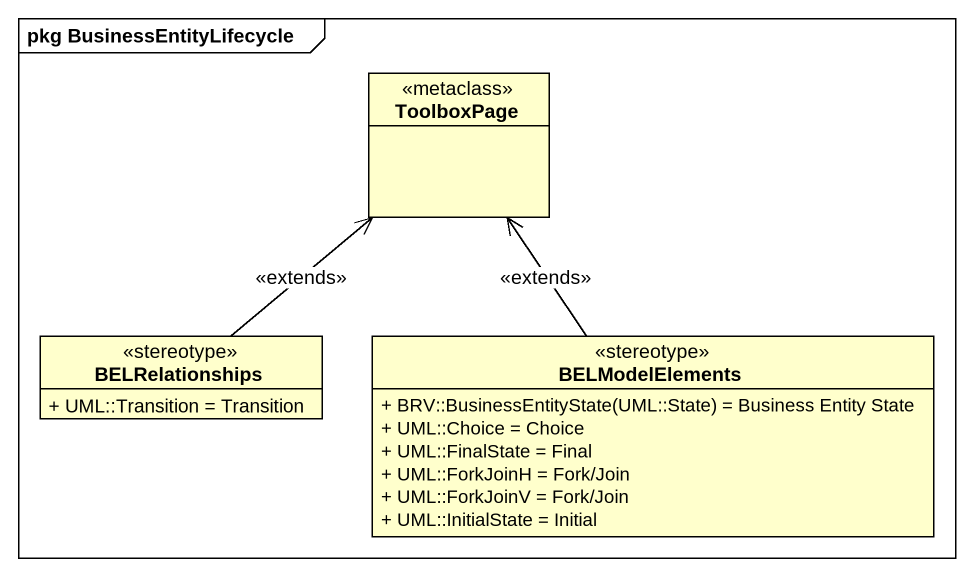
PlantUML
@startuml
mainframe pkg BusinessEntityLifecycle
hide circle
hide empty members
skinparam classAttributeIconSize 0
class ToolboxPage <<metaclass>>
class BELRelationships <<stereotype>> {
  + UML::Transition = Transition
}
class BELModelElements <<stereotype>> {
  {field} + BRV::BusinessEntityState(UML::State) = Business Entity State
  + UML::Choice = Choice
  + UML::FinalState = Final
  + UML::ForkJoinH = Fork/Join
  + UML::ForkJoinV = Fork/Join
  + UML::InitialState = Initial
}
BELRelationships -up-> ToolboxPage : <<extends>>
BELModelElements -up-> ToolboxPage : <<extends>>
@enduml
